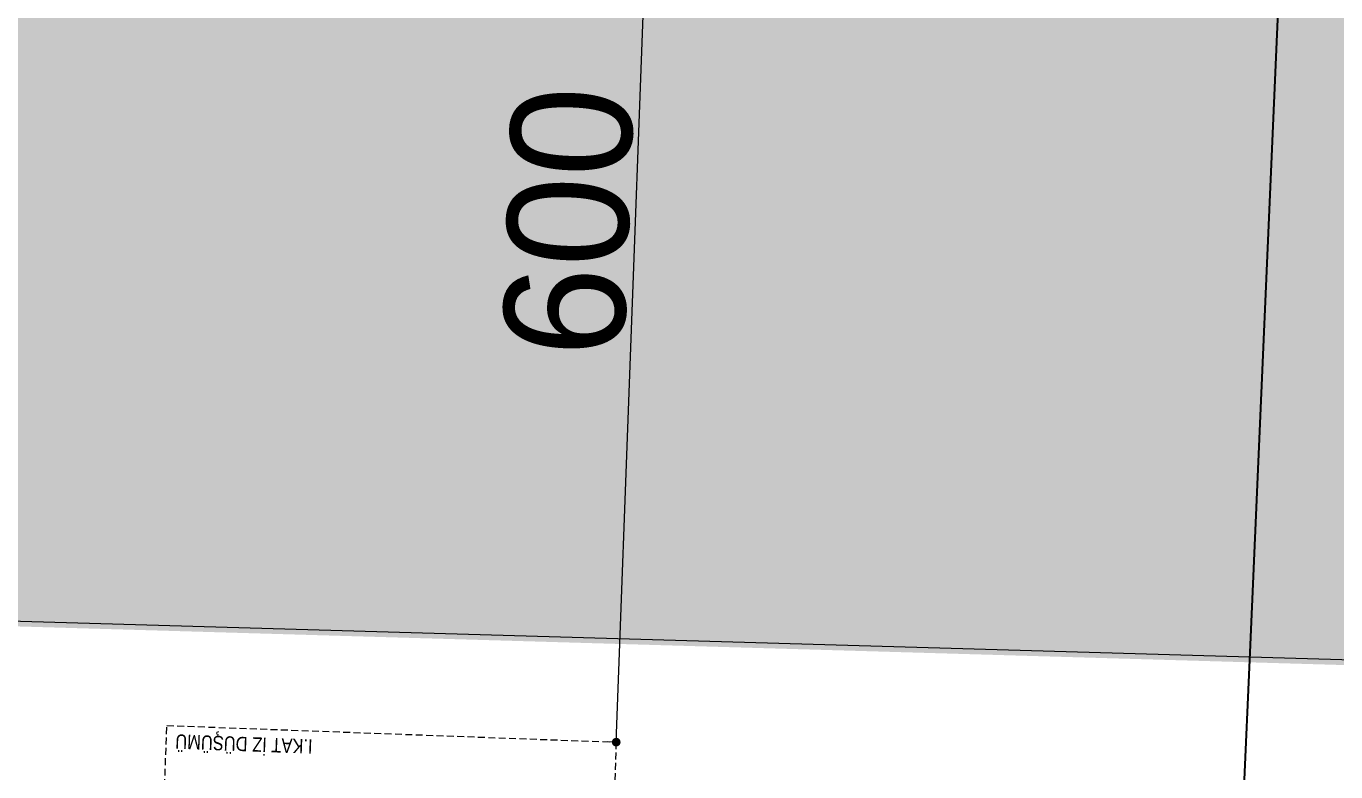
# Model space of a CAD drawing. Header units: centimetres. Extents: x 63871 to 181827, y -95930 to 42199.
# Drawn here: x 155680 to 156437, y 21214 to 21646 of the extents above; entities that cross this region are included whole.
import ezdxf

# ---------------------------------------------------------------- set-up
doc = ezdxf.new("R2010")
doc.units = ezdxf.units.CM
doc.linetypes.add('11-021_500-SatisOfisi_220512$0${ Diamond }', pattern=[12, 4, -2, 2, 2, -2])
for name, color, linetype, lineweight in [('ARA SINIRLAR', 225, 'Continuous', 15), ('ARM_Pen_No__252', 8, 'Continuous', 18), ('İz DÜŞÜMÜ', 7, '11-021_500-SatisOfisi_220512$0${ Diamond }', 18), ('OLUK', 222, 'Continuous', 15), ('ÇEKME MESAFESİ', 5, 'Continuous', 25)]:
    doc.layers.add(name, color=color, linetype=linetype, lineweight=lineweight)
doc.layers.add('Dıış Ölçü', color=140, linetype='Continuous')
doc.styles.add('MtXpl_Arial_Narrow_1', font='')
doc.styles.add('RomanS', font='')
doc.styles.get('MtXpl_Arial_Narrow_1').set_extended_font_data('Arial Narrow')
doc.styles.get('RomanS').set_extended_font_data('Stylus BT')
doc.dimstyles.new('BÖYÜK', dxfattribs={"dimtxt": 70, "dimasz": 5, "dimexe": 5, "dimexo": 5, "dimgap": 2, "dimtad": 3, "dimdec": 0, "dimzin": 0, "dimdsep": 46, "dimtxsty": 'RomanS', "dimblk": 'DOT', "dimcen": 5, "dimadec": 0, "dimazin": 0, "dimtfac": 1, "dimtdec": 0, "dimtix": 1, "dimtofl": 0, "dimtmove": 1, "dimatfit": 0, "dimldrblk": 'DOT', "dimfxl": 10, "dimfxlon": 1, "dimtolj": 1, "dimtzin": 0, "dimarcsym": 0})

# ---------------------------------------------------------------- blocks, each defined once
blk = doc.blocks.new('HRD')
at = {"layer": 'İz DÜŞÜMÜ'}
blk.add_lwpolyline([(153819.63, 36347.48), (154419.63, 36347.49), (154419.63, 35292.49), (154159.63, 35292.49), (154159.63, 35357.48), (153819.63, 35357.48), (153819.63, 36347.48)], dxfattribs=at)
at = {"style": 'MtXpl_Arial_Narrow_1'}
blk.add_text('I.KAT İZ DÜŞÜMÜ', height=8.316, rotation=359.95698, dxfattribs=at).set_placement((154335.01, 35297.43))
blk = doc.blocks.new('_Dot')
at = {"color": 0, "linetype": 'ByBlock', "lineweight": -2}
blk.add_line((-0.5, 0), (-1, 0), dxfattribs=at)
at = {"color": 0, "linetype": 'ByBlock', "const_width": 0.5}
blk.add_lwpolyline([(-0.25, 0, 1), (0.25, 0, 1)], format="xyb", close=True, dxfattribs=at)
blk = doc.blocks.new('*D185')
at = {"layer": 'Defpoints', "color": 0, "transparency": 16777216}
for p in [(-385.28, 5648.66), (-385.28, 5648.66), (-407.55, 5049.07)]:
    blk.add_point(p, dxfattribs=at)
at = {"layer": 'Dıış Ölçü', "color": 0, "lineweight": -2, "transparency": 16777216}
for p, q in [((-407.36, 5054.06), (-385.47, 5643.66)), ((-385.28, 5648.66), (-390.28, 5648.84)), ((-407.55, 5049.07), (-412.54, 5049.25))]:
    blk.add_line(p, q, dxfattribs=at)
at = {"layer": 'Dıış Ölçü', "color": 0, "lineweight": -2, "transparency": 16777216, "xscale": 5, "yscale": 5, "zscale": 5}
for p, rotation in [((-385.28, 5648.66), 87.87361722026294), ((-407.55, 5049.07), 267.8736172202629)]:
    blk.add_blockref('_Dot', p, dxfattribs=dict(at, rotation=rotation))
at = {"layer": 'Dıış Ölçü', "color": 0, "transparency": 16777216, "insert": (-434.95, 5350.29), "char_height": 70, "attachment_point": 5, "rotation": 87.87362, "style": 'RomanS'}
blk.add_mtext('\\A1;600', dxfattribs=at)
blk = doc.blocks.new('yerleşim planı')
at = {"layer": 'ARM_Pen_No__252'}
h = blk.add_hatch(dxfattribs=at)
h.set_pattern_fill('AR-HBONE', color=256, scale=0.51)
h.set_pattern_definition([(45, (-177987.134, -15156.517), (0, 73.27889), [155.448, -51.816]), (135, (-177950.495, -15119.877), (7e-15, 73.27889), [155.448, -51.816])])
h.paths.add_polyline_path([(-11399.71, 5829.41), (-11341.13, 5424.64), (438.6, 5081.28), (456.1, 5480.93)])
at = {"layer": 'ARA SINIRLAR'}
blk.add_line((438.7, 5084.19), (-11341.04, 5427.54), dxfattribs=at)
at = {"layer": 'ÇEKME MESAFESİ'}
blk.add_lwpolyline([(-10271.22, 8561.4), (-11017.88, 6545.68), (-10466.32, 2734.9), (-10398.78, 2675.06), (-6364.28, 2589.26), (-5268.64, 2566.09), (-424.4, 2463.67), (-171.65, 2458.32), (-155.7, 2473.21), (-40.83, 5105.4), (273.34, 12259.01)], dxfattribs=at)
at = {"rotation": 177.873189238168}
blk.add_blockref('HRD', (154955.64, 34596.17), dxfattribs=at)
at = {"layer": 'Dıış Ölçü'}
dim = blk.add_aligned_dim(p1=(-407.55, 5049.07), p2=(-385.28, 5648.66), distance=0, dimstyle='BÖYÜK', dxfattribs=at)
dim.commit()
dim.dimension.update_dxf_attribs({"geometry": '*D185', "text_midpoint": (-434.95, 5350.29)})

msp = doc.modelspace()

# ---------------------------------------------------------------- block references
at = {"layer": 'OLUK'}
msp.add_blockref('yerleşim planı', (156428.79, 16182.58), dxfattribs=at)

doc.saveas('drawing.dxf')
